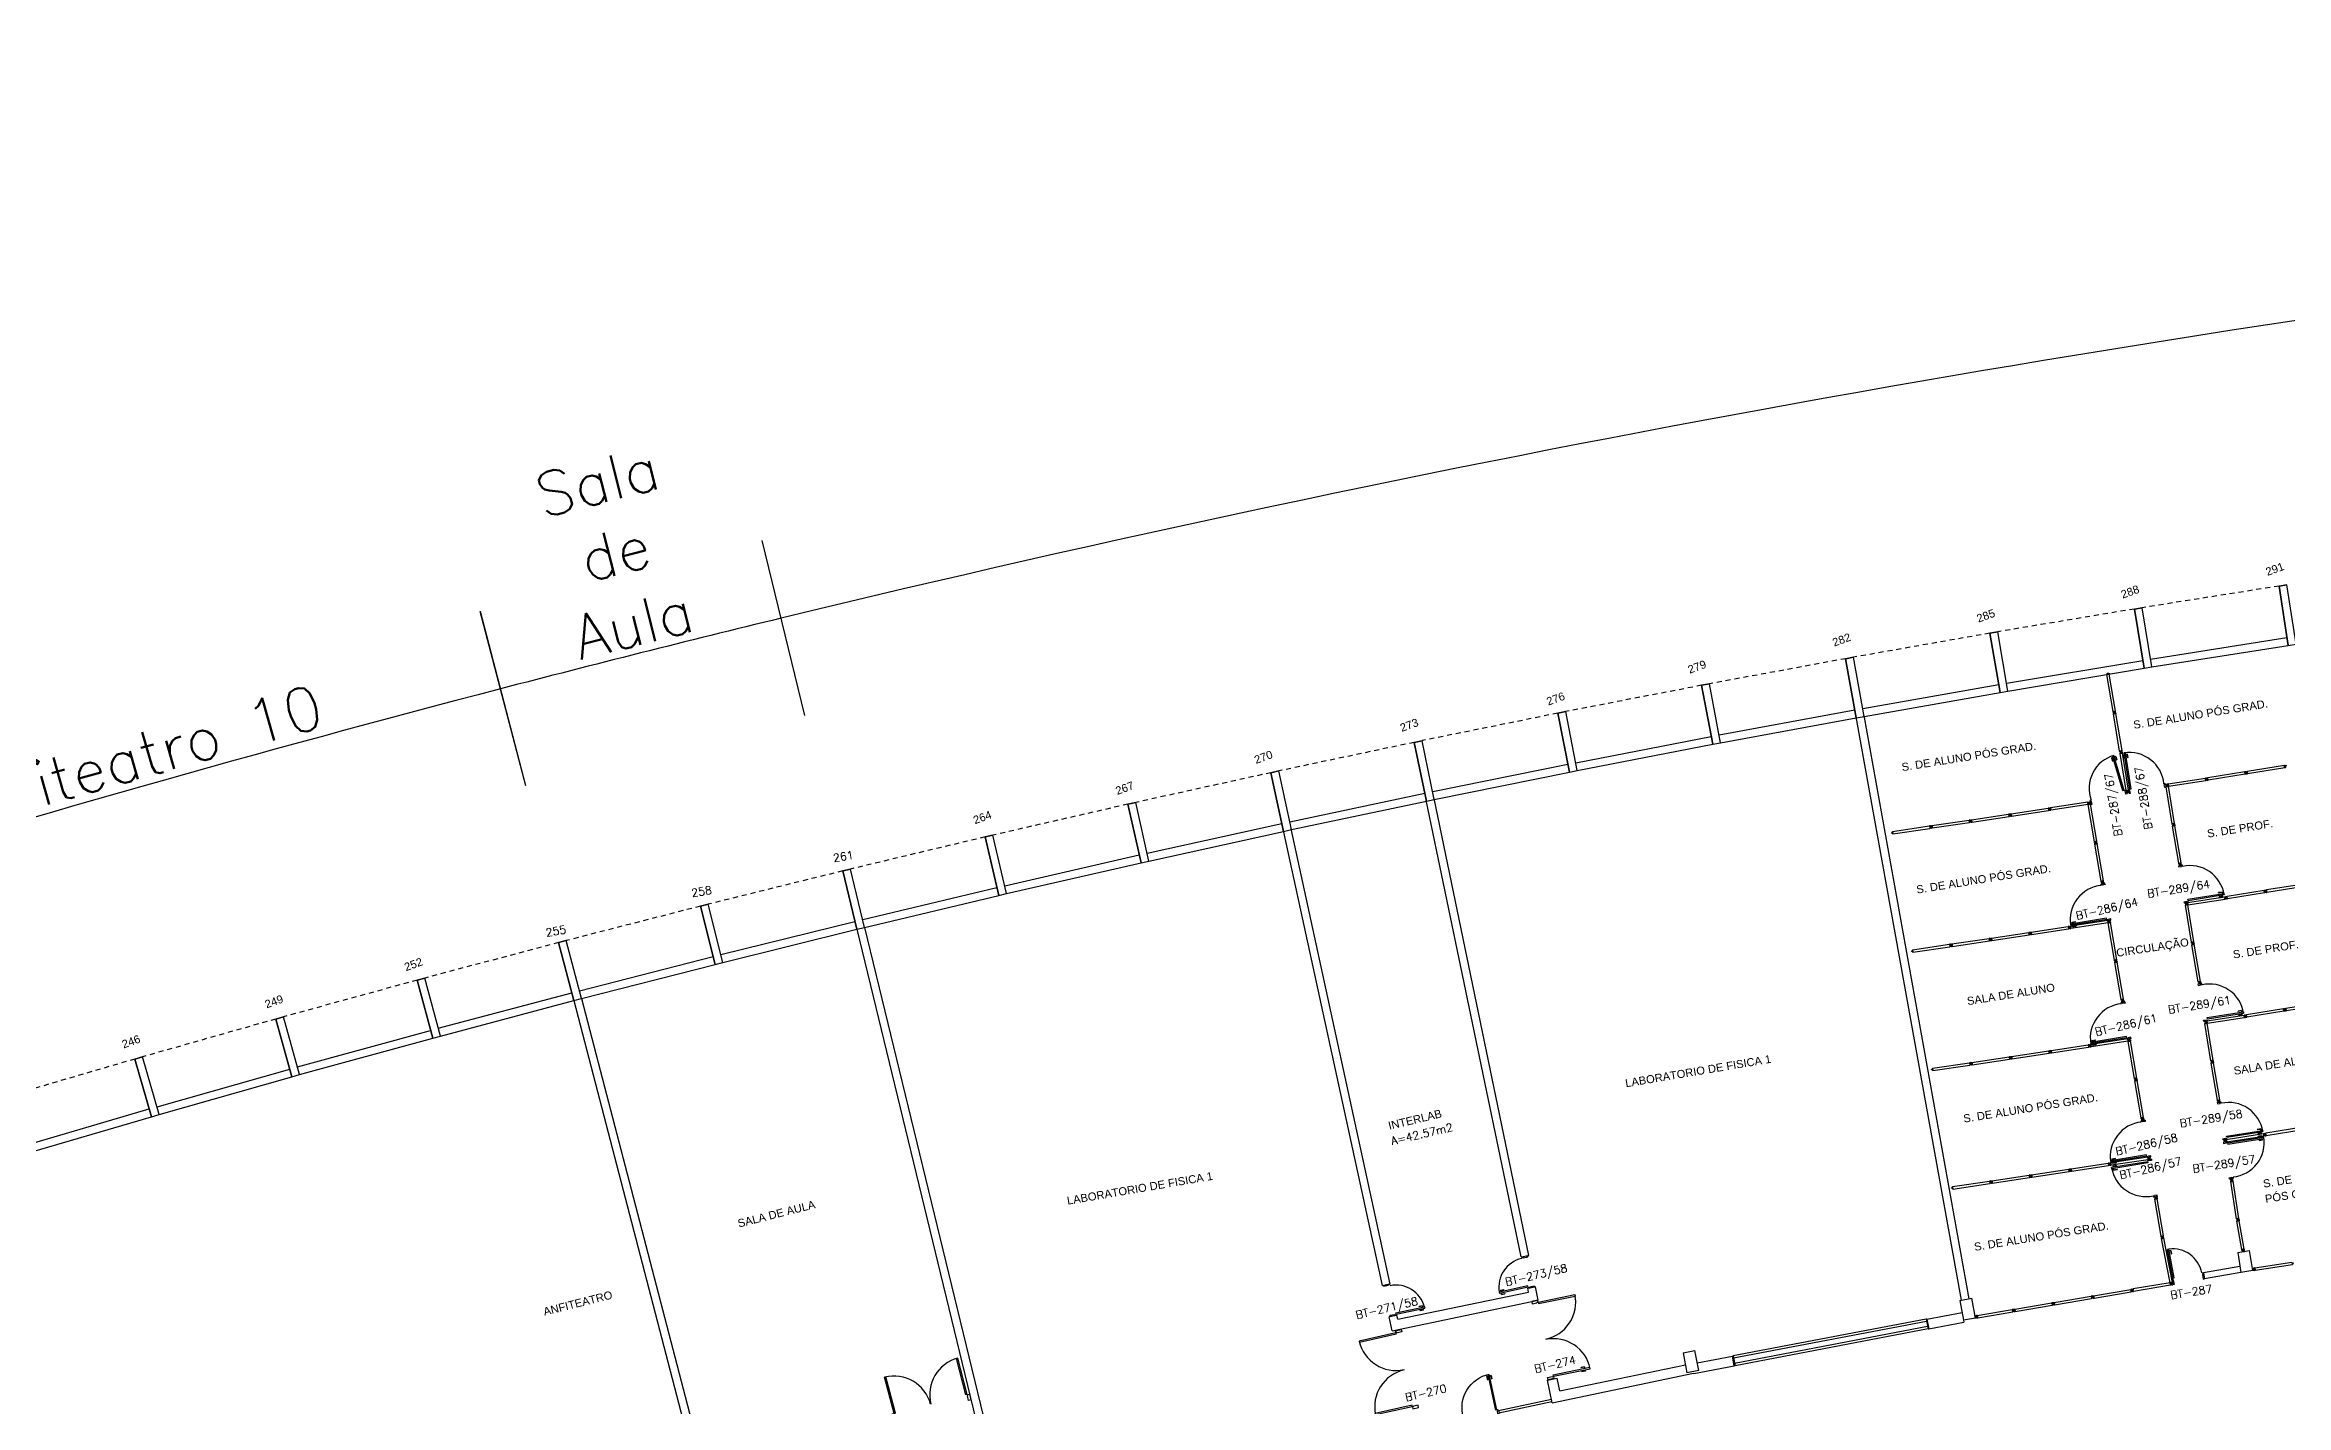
# Model space of a CAD drawing. Header units: millimetres. Extents: x 3089 to 3391, y 1087 to 1201.
# Drawn here: x 3119 to 3175, y 1166.8 to 1200.8 of the extents above; entities that cross this region are included whole.
import ezdxf
from ezdxf.enums import TextEntityAlignment as Align

# ---------------------------------------------------------------- set-up
doc = ezdxf.new("R2010")
doc.units = ezdxf.units.MM
doc.linetypes.add('HIDDEN2', pattern=[0.1875, 0.125, -0.0625])
for name, color, linetype in [('ALV', 2, 'Continuous'), ('DIV', 2, 'Continuous'), ('ESQ', 1, 'Continuous'), ('ESTR', 3, 'Continuous'), ('JANELA', 1, 'Continuous'), ('NOPILAR', 2, 'Continuous'), ('PROJ', 1, 'HIDDEN2'), ('TEXTO', 2, 'Continuous'), ('TEXTO-ENDEREÇO', 2, 'Continuous'), ('USO1', 2, 'Continuous'), ('ÁREA', 2, 'Continuous')]:
    doc.layers.add(name, color=color, linetype=linetype)
doc.styles.add('1', font='romans.shx', dxfattribs={"height": 1.1})
doc.styles.get("Standard").update_dxf_attribs({"font": 'arial.ttf'})
doc.styles.add('UNB-100', font='simplex.shx', dxfattribs={"height": 0.2})
doc.styles.add('UNB-100-1', font='simplex.shx', dxfattribs={"height": 0.2})
doc.dimstyles.new('1-600', dxfattribs={"dimtxt": 1.1, "dimasz": 2.5, "dimexe": 2, "dimexo": 4, "dimgap": 0.2, "dimtad": 1, "dimdec": 0, "dimzin": 4, "dimdsep": 46, "dimlunit": 6, "dimtxsty": '1', "dimblk1": 'NONE', "dimblk2": 'NONE', "dimsah": 1, "dimcen": 0, "dimclrd": 2, "dimclre": 2, "dimclrt": 2, "dimadec": 0, "dimazin": 0, "dimtfac": 1, "dimtdec": 0, "dimtmove": 2, "dimatfit": 3, "dimldrblk": 'NONE', "dimfxl": 1, "dimtolj": 1, "dimtzin": 0, "dimarcsym": 0})

# ---------------------------------------------------------------- blocks, each defined once
blk = doc.blocks.new('DIVMT-TTC')
for p, q in [((-0.03, 0.03), (-0.03, 0.006)), ((-0.008, 0.03), (-0.03, 0.03)), ((-0.0185, 0.006), (-0.03, 0.006)), ((-0.0185, -0.006), (-0.0185, 0.006)), ((-0.008, 0.03), (-0.008, 0.02)), ((-0.008, 0.02), (0.008, 0.02)), ((-0.0051, 0), (0.0051, 0)), ((0.0051, 0), (-0.0051, 0)), ((-0.0051, 0), (0.0051, 0)), ((0, -0.0051), (0, 0.0051)), ((0, 0.0051), (0, -0.0051)), ((0.008, 0.03), (0.008, 0.02)), ((0.008, 0.03), (0.03, 0.03)), ((0.0205, 0.006), (0.03, 0.006)), ((0.0205, -0.006), (0.0205, 0.006)), ((0.0205, 0.006), (0.0205, -0.006)), ((0.0205, 0.006), (0.03, 0.006)), ((0.97, 0.03), (0.03, 0.03)), ((0.03, 0.006), (0.03, 0.03)), ((0.03, -0.03), (0.03, 0.03)), ((0.03, -0.005), (0.03, 0.005)), ((0.97, -0.03), (0.97, 0.03)), ((0.97, 0.03), (0.97, 0.009)), ((0.97, 0.009), (0.97, 0.027)), ((0.9795, 0.006), (0.97, 0.006)), ((0.97, -0.005), (0.97, 0.005)), ((0.9795, 0.006), (0.9795, -0.006)), ((1.0051, 0), (0.9949, 0)), ((1, 0.0051), (1, -0.0051)), ((-0.0185, -0.006), (-0.03, -0.006)), ((-0.03, -0.03), (-0.03, -0.006)), ((-0.008, -0.03), (-0.03, -0.03)), ((-0.008, -0.03), (-0.008, -0.02)), ((-0.008, -0.02), (0.008, -0.02)), ((0.008, -0.03), (0.008, -0.02)), ((0.008, -0.03), (0.03, -0.03)), ((0.0205, -0.006), (0.03, -0.006)), ((0.0205, -0.006), (0.03, -0.006)), ((0.03, -0.006), (0.03, -0.03)), ((0.97, -0.03), (0.03, -0.03)), ((0.9795, -0.006), (0.97, -0.006)), ((0.97, -0.009), (0.97, -0.027))]:
    blk.add_line(p, q)
blk = doc.blocks.new('PD80-TTC')
at = {"color": 1}
for p, q in [((-0.777, 0.01), (-0.777, -0.03)), ((-0.777, 0.01), (-0.687, 0.01)), ((-0.687, 0), (-0.687, 0.01)), ((-0.777, -0.105), (-0.777, -0.065)), ((-0.777, -0.105), (-0.687, -0.105)), ((-0.767, 0), (-0.767, -0.03)), ((-0.767, 0), (-0.687, 0)), ((-0.767, -0.095), (-0.767, -0.065)), ((-0.767, -0.095), (-0.687, -0.095)), ((-0.687, -0.095), (-0.687, -0.105))]:
    blk.add_line(p, q, dxfattribs=at)
at = {"color": 2}
for p, q in [((-0.075, 0), (0.075, 0)), ((-0.075, 0), (-0.075, -0.02)), ((0.075, -0.03), (0.075, 0)), ((-0.817, -0.065), (-0.817, -0.03)), ((-0.085, -0.03), (-0.817, -0.03)), ((-0.085, -0.065), (-0.817, -0.065)), ((-0.085, -0.03), (-0.085, -0.065)), ((-0.075, -0.02), (-0.04, -0.02)), ((-0.04, -0.03), (-0.04, -0.02)), ((-0.04, -0.03), (0.075, -0.03)), ((-0.075, -0.781), (-0.04, -0.781)), ((-0.075, -0.801), (-0.075, -0.781)), ((-0.075, -0.801), (0.075, -0.801)), ((-0.075, -0.802), (0.075, -0.802)), ((-0.04, -0.771), (0.075, -0.771)), ((-0.04, -0.771), (-0.04, -0.781)), ((0.075, -0.771), (0.075, -0.801))]:
    blk.add_line(p, q, dxfattribs=at)
at = {"color": 1}
blk.add_arc((-0.085, -0.03), 0.731, 182.6571, 270, dxfattribs=at)
blk = doc.blocks.new('PTDP-TTC')
at = {"color": 2}
for p, q in [((0.055, 1.015), (0.09, 1.015)), ((0.055, 0.075), (0.055, 1.015)), ((0.09, 0.075), (0.09, 1.015)), ((1.91, 0.075), (1.91, 1.015)), ((1.945, 1.015), (1.91, 1.015)), ((1.945, 0.075), (1.945, 1.015)), ((0.05, 0.075), (0, 0.075)), ((0, 0.075), (0, -0.075)), ((0.05, 0.04), (0.05, 0.075)), ((0.06, 0.04), (0.05, 0.04)), ((0.055, 0.075), (0.09, 0.075)), ((0.06, -0.075), (0.06, 0.04)), ((1.945, 0.075), (1.91, 0.075)), ((1.94, -0.075), (1.94, 0.04)), ((1.94, 0.04), (1.95, 0.04)), ((1.95, 0.04), (1.95, 0.075)), ((1.95, 0.075), (2, 0.075)), ((2, 0.075), (2, -0.075)), ((0, -0.075), (0.06, -0.075)), ((2, -0.075), (1.94, -0.075))]:
    blk.add_line(p, q, dxfattribs=at)
at = {"color": 1}
for centre, start, end in [((0.055, 0.075), 0, 90), ((1.945, 0.075), 90, 180)]:
    blk.add_arc(centre, 0.94, start, end, dxfattribs=at)
blk = doc.blocks.new('MTT-TTC')
for p, q in [((-0.008, 0.03), (-0.03, 0.03)), ((-0.03, 0.03), (-0.03, 0.006)), ((-0.0185, 0.006), (-0.03, 0.006)), ((-0.0185, -0.006), (-0.0185, 0.006)), ((-0.008, 0.03), (-0.008, 0.02)), ((-0.008, 0.02), (0.008, 0.02)), ((-0.0051, 0), (0.0051, 0)), ((0, -0.0051), (0, 0.0051)), ((0.008, 0.03), (0.03, 0.03)), ((0.008, 0.03), (0.008, 0.02)), ((0.0205, -0.006), (0.0205, 0.006)), ((0.0205, 0.006), (0.03, 0.006)), ((0.03, 0.006), (0.03, 0.03)), ((-0.03, -0.03), (-0.03, -0.006)), ((-0.0185, -0.006), (-0.03, -0.006)), ((-0.008, -0.03), (-0.03, -0.03)), ((-0.008, -0.02), (0.008, -0.02)), ((-0.008, -0.03), (-0.008, -0.02)), ((0.008, -0.03), (0.008, -0.02)), ((0.008, -0.03), (0.03, -0.03)), ((0.0205, -0.006), (0.03, -0.006)), ((0.03, -0.006), (0.03, -0.03))]:
    blk.add_line(p, q)
blk = doc.blocks.new('PDV2E-TTC')
at = {"layer": 'DIV', "color": 1}
for p, q in [((0.023, 0.925), (0.063, 0.925)), ((0.023, 0.925), (0.023, 0.835)), ((0.033, 0.835), (0.023, 0.835)), ((0.033, 0.915), (0.063, 0.915)), ((0.033, 0.915), (0.033, 0.835)), ((0.138, 0.925), (0.097, 0.925)), ((0.128, 0.915), (0.097, 0.915)), ((0.128, 0.915), (0.128, 0.835)), ((0.128, 0.835), (0.137, 0.835)), ((0.138, 0.925), (0.138, 0.835))]:
    blk.add_line(p, q, dxfattribs=at)
at = {"layer": 'DIV'}
for p, q in [((0.065, 0.05), (0.065, 0.965)), ((0.095, 0.965), (0.065, 0.965)), ((0.095, 0.05), (0.095, 0.965)), ((0.049, 0.05), (0.029, 0.05)), ((0.029, 0.05), (0.029, 0.035)), ((0.029, 0.035), (0.029, -0.035)), ((0.049, 0.02), (0.049, 0.05)), ((0.049, 0.02), (0.059, 0.02)), ((0.059, -0.05), (0.059, 0.02)), ((0.065, 0.05), (0.095, 0.05)), ((0.928, -0.05), (0.928, 0.02)), ((0.938, 0.02), (0.928, 0.02)), ((0.938, 0.05), (0.958, 0.05)), ((0.938, 0.02), (0.938, 0.05)), ((0.958, 0.05), (0.958, 0.035)), ((0.958, 0.035), (0.958, -0.035)), ((0.029, -0.035), (0.029, -0.05)), ((0.029, -0.05), (0.059, -0.05)), ((0.958, -0.05), (0.928, -0.05)), ((0.958, -0.035), (0.958, -0.05))]:
    blk.add_line(p, q, dxfattribs=at)
at = {"layer": 'DIV', "color": 1}
blk.add_arc((0.062, 0.1), 0.865, 356.6786, 90, dxfattribs=at)
blk = doc.blocks.new('DIV-TTC')
for p, q in [((-0.0051, 0), (0.0051, 0)), ((0, -0.0051), (0, 0.0051)), ((0.0205, 0.006), (0.03, 0.006)), ((0.0205, -0.006), (0.0205, 0.006)), ((0.03, 0.03), (0.97, 0.03)), ((0.03, 0.03), (0.03, -0.03)), ((0.03, 0.009), (0.03, 0.027)), ((0.03, 0.005), (0.03, -0.005)), ((0.97, 0.03), (0.97, -0.03)), ((0.9795, 0.006), (0.97, 0.006)), ((0.97, 0.005), (0.97, -0.005)), ((0.9795, -0.006), (0.9795, 0.006)), ((1.0051, 0), (0.9949, 0)), ((0.9949, 0), (1.0051, 0)), ((1, -0.0051), (1, 0.0051)), ((0.0205, -0.006), (0.03, -0.006)), ((0.03, -0.03), (0.03, -0.009)), ((0.03, -0.009), (0.03, -0.027)), ((0.03, -0.03), (0.97, -0.03)), ((0.9795, -0.006), (0.97, -0.006))]:
    blk.add_line(p, q)
blk = doc.blocks.new('PDV2D-TTC')
at = {"layer": 'DIV'}
for p, q in [((0.03, 0.05), (0.06, 0.05)), ((0.03, 0.035), (0.03, 0.05)), ((0.03, -0.035), (0.03, 0.035)), ((0.06, 0.05), (0.06, -0.02)), ((0.941, 0.05), (0.941, -0.02)), ((0.971, 0.05), (0.941, 0.05)), ((0.971, 0.035), (0.971, 0.05)), ((0.971, -0.035), (0.971, 0.035)), ((0.03, -0.05), (0.03, -0.035)), ((0.05, -0.05), (0.03, -0.05)), ((0.05, -0.02), (0.06, -0.02)), ((0.05, -0.02), (0.05, -0.05)), ((0.079, -0.05), (0.109, -0.05)), ((0.079, -0.05), (0.079, -0.965)), ((0.109, -0.05), (0.109, -0.965)), ((0.951, -0.02), (0.941, -0.02)), ((0.951, -0.02), (0.951, -0.05)), ((0.951, -0.05), (0.971, -0.05)), ((0.971, -0.05), (0.971, -0.035)), ((0.109, -0.965), (0.079, -0.965))]:
    blk.add_line(p, q, dxfattribs=at)
at = {"layer": 'DIV', "color": 1}
for p, q in [((0.036, -0.925), (0.036, -0.835)), ((0.046, -0.835), (0.036, -0.835)), ((0.036, -0.925), (0.076, -0.925)), ((0.046, -0.915), (0.046, -0.835)), ((0.046, -0.915), (0.076, -0.915)), ((0.141, -0.915), (0.111, -0.915)), ((0.151, -0.925), (0.111, -0.925)), ((0.141, -0.915), (0.141, -0.835)), ((0.141, -0.835), (0.151, -0.835)), ((0.151, -0.925), (0.151, -0.835))]:
    blk.add_line(p, q, dxfattribs=at)
blk.add_arc((0.076, -0.1), 0.865, 270, 3.3214, dxfattribs=at)
blk = doc.blocks.new('PE80-TTC')
at = {"color": 2}
for p, q in [((0.075, 0), (-0.075, 0)), ((-0.075, -0.03), (-0.075, 0)), ((0.075, 0), (0.075, -0.02)), ((0.04, -0.03), (-0.075, -0.03)), ((0.075, -0.02), (0.04, -0.02)), ((0.04, -0.03), (0.04, -0.02)), ((0.085, -0.03), (0.817, -0.03)), ((0.085, -0.03), (0.085, -0.065)), ((0.085, -0.065), (0.817, -0.065)), ((0.817, -0.065), (0.817, -0.03)), ((0.04, -0.771), (-0.075, -0.771)), ((-0.075, -0.771), (-0.075, -0.801)), ((0.075, -0.801), (-0.075, -0.801)), ((0.075, -0.802), (-0.075, -0.802)), ((0.04, -0.771), (0.04, -0.781)), ((0.075, -0.781), (0.04, -0.781)), ((0.075, -0.801), (0.075, -0.781))]:
    blk.add_line(p, q, dxfattribs=at)
at = {"color": 1}
for p, q in [((0.777, 0.01), (0.687, 0.01)), ((0.687, 0), (0.687, 0.01)), ((0.777, 0.01), (0.777, -0.03)), ((0.767, 0), (0.687, 0)), ((0.767, -0.095), (0.687, -0.095)), ((0.687, -0.095), (0.687, -0.105)), ((0.777, -0.105), (0.687, -0.105)), ((0.767, 0), (0.767, -0.03)), ((0.767, -0.095), (0.767, -0.065)), ((0.777, -0.105), (0.777, -0.065))]:
    blk.add_line(p, q, dxfattribs=at)
blk.add_arc((0.085, -0.03), 0.731, 270, 357.3429, dxfattribs=at)
blk = doc.blocks.new('DIVINI-TTC')
for p, q in [((-0.005, 0), (0.005, 0)), ((0.008, 0.02), (0, 0.02)), ((0, 0.001), (0, 0.02)), ((0, -0.005), (0, 0.005)), ((0, -0.02), (0, 0.001)), ((0.008, 0.03), (0.03, 0.03)), ((0.008, 0.03), (0.008, 0.02)), ((0.02, 0.006), (0.03, 0.006)), ((0.02, 0.006), (0.02, -0.006)), ((0.02, -0.004), (0.02, 0.004)), ((0.023, 0.006), (0.027, 0.006)), ((0.97, 0.03), (0.03, 0.03)), ((0.03, -0.03), (0.03, 0.03)), ((0.03, 0.009), (0.03, 0.027)), ((0.03, -0.005), (0.03, 0.005)), ((0.97, 0.03), (0.97, 0.009)), ((0.97, -0.03), (0.97, 0.03)), ((0.97, 0.009), (0.97, 0.027)), ((0.98, 0.006), (0.97, 0.006)), ((0.97, -0.005), (0.97, 0.005)), ((0.98, 0.006), (0.98, -0.006)), ((0.99, 0), (1.008, 0)), ((0.999, 0.006), (0.999, -0.006)), ((0, -0.02), (0.008, -0.02)), ((0.008, -0.03), (0.008, -0.02)), ((0.008, -0.03), (0.03, -0.03)), ((0.02, -0.006), (0.03, -0.006)), ((0.023, -0.006), (0.027, -0.006)), ((0.03, -0.009), (0.03, -0.027)), ((0.97, -0.03), (0.03, -0.03)), ((0.98, -0.006), (0.97, -0.006)), ((0.97, -0.009), (0.97, -0.027))]:
    blk.add_line(p, q)
blk = doc.blocks.new('*D155')
at = {"layer": 'DEFPOINTS', "color": 0, "transparency": 16777216}
for p in [(3203.502, 1197.258), (3237.025, 1192.318), (3237.037, 1190.818), (3138.947, 1180.172), (3139.301, 1178.715)]:
    blk.add_point(p, dxfattribs=at)
at = {"layer": 'USO1', "color": 2, "lineweight": -2, "transparency": 16777216}
for p, q in [((3236.991, 1196.318), (3236.954, 1200.819)), ((3138.004, 1184.059), (3136.942, 1188.434))]:
    blk.add_line(p, q, dxfattribs=at)
blk.add_arc((3240.589, 761.466), 437.367, 90.47397, 103.6447, dxfattribs=at)
at = {"layer": 'USO1', "color": 2, "transparency": 16777216, "insert": (3186.745, 1196.262), "char_height": 1.1, "attachment_point": 5, "rotation": 7.0593, "style": '1'}
blk.add_mtext('\\A1;Física', dxfattribs=at)
blk = doc.blocks.new('_NONE')
at = {"color": 0, "linetype": 'ByBlock'}
blk.add_circle((0, 0), 0.25, dxfattribs=at)
blk = doc.blocks.new('*D156')
at = {"layer": 'DEFPOINTS', "color": 0, "transparency": 16777216}
for p in [(3135.073, 1185.914), (3138.947, 1180.172), (3139.301, 1178.715), (3132.041, 1178.433), (3132.42, 1176.982)]:
    blk.add_point(p, dxfattribs=at)
at = {"layer": 'USO1', "color": 2, "lineweight": -2, "transparency": 16777216}
for p, q in [((3138.004, 1184.059), (3136.942, 1188.433)), ((3131.031, 1182.304), (3129.896, 1186.658))]:
    blk.add_line(p, q, dxfattribs=at)
blk.add_arc((3237.614, 773.722), 424.755, 103.6447, 104.62031, dxfattribs=at)
at = {"layer": 'USO1', "color": 2, "transparency": 16777216, "insert": (3133.273, 1188.126), "char_height": 1.1, "attachment_point": 5, "rotation": 14.1325, "style": '1'}
blk.add_mtext('\\A1;Sala \\Pde \\PAula', dxfattribs=at)
blk = doc.blocks.new('*D160')
at = {"layer": 'DEFPOINTS', "color": 0, "transparency": 16777216}
for p in [(3124.424, 1183.119), (3132.047, 1178.433), (3132.426, 1176.982), (3114.438, 1173.442), (3114.878, 1172.008)]:
    blk.add_point(p, dxfattribs=at)
at = {"layer": 'USO1', "color": 2, "lineweight": -2, "transparency": 16777216}
for p, q in [((3131.038, 1182.304), (3129.902, 1186.66)), ((3113.265, 1177.266), (3111.945, 1181.565))]:
    blk.add_line(p, q, dxfattribs=at)
blk.add_arc((3240.584, 762.359), 436.5, 104.62031, 107.05934, dxfattribs=at)
at = {"layer": 'USO1', "color": 2, "transparency": 16777216, "insert": (3121.237, 1183.006), "char_height": 1.1, "attachment_point": 5, "rotation": 15.8398, "style": '1'}
blk.add_mtext('\\A1;Anfiteatro 10', dxfattribs=at)

msp = doc.modelspace()

# ---------------------------------------------------------------- linework, layer by layer
at = {"layer": 'ALV'}
for p, q in [((3171.644, 1185.468), (3175.05, 1186.008)), ((3168.044, 1184.866), (3171.445, 1185.435)), ((3171.676, 1185.27), (3175.081, 1185.81)), ((3164.45, 1184.234), (3167.846, 1184.832)), ((3168.077, 1184.669), (3171.478, 1185.238)), ((3164.484, 1184.037), (3167.88, 1184.635)), ((3160.86, 1183.572), (3164.251, 1184.199)), ((3160.897, 1183.375), (3164.287, 1184.002)), ((3166.918, 1169.448), (3164.284, 1184.022)), ((3167.108, 1169.483), (3164.481, 1184.058)), ((3157.277, 1182.879), (3160.662, 1183.534)), ((3157.315, 1182.682), (3160.7, 1183.338)), ((3153.7, 1182.155), (3157.079, 1182.839)), ((3153.739, 1181.959), (3157.119, 1182.643)), ((3150.129, 1181.401), (3153.502, 1182.114)), ((3156.107, 1170.561), (3153.735, 1181.982)), ((3150.17, 1181.205), (3153.543, 1181.918)), ((3155.915, 1170.531), (3153.54, 1181.941)), ((3146.564, 1180.616), (3149.931, 1181.358)), ((3146.607, 1180.421), (3149.974, 1181.163)), ((3152.445, 1169.809), (3149.97, 1181.187)), ((3152.636, 1169.847), (3150.166, 1181.229)), ((3143.006, 1179.801), (3146.367, 1180.572)), ((3143.051, 1179.607), (3146.412, 1180.377)), ((3139.456, 1178.956), (3142.81, 1179.756)), ((3139.502, 1178.762), (3142.856, 1179.561)), ((3135.912, 1178.081), (3139.26, 1178.909)), ((3135.96, 1177.887), (3139.308, 1178.715)), ((3139.309, 1178.715), (3142.93, 1163.787)), ((3139.502, 1178.762), (3143.065, 1164.077)), ((3139.502, 1178.762), (3143.065, 1164.077)), ((3132.376, 1177.176), (3135.717, 1178.032)), ((3132.426, 1176.982), (3135.766, 1177.838)), ((3128.848, 1176.24), (3132.181, 1177.125)), ((3132.428, 1176.982), (3135.456, 1165.364)), ((3132.428, 1176.982), (3135.456, 1165.364)), ((3132.428, 1176.982), (3135.456, 1165.364)), ((3128.9, 1176.047), (3132.233, 1176.932)), ((3132.233, 1176.932), (3136.046, 1162.31)), ((3132.233, 1176.932), (3136.046, 1162.31)), ((3125.329, 1175.275), (3128.654, 1176.188)), ((3125.382, 1175.082), (3128.707, 1175.995)), ((3121.817, 1174.279), (3125.134, 1175.221)), ((3121.872, 1174.087), (3125.189, 1175.028)), ((3118.314, 1173.254), (3121.623, 1174.224)), ((3118.37, 1173.062), (3121.68, 1174.032)), ((3155.915, 1170.531), (3156.107, 1170.561)), ((3173.876, 1170.284), (3172.963, 1170.128)), ((3152.445, 1169.809), (3152.636, 1169.847)), ((3156.269, 1169.778), (3156.077, 1169.747)), ((3156.097, 1169.65), (3156.077, 1169.747)), ((3172.963, 1170.128), (3172.988, 1169.98)), ((3173.901, 1170.137), (3172.988, 1169.98)), ((3152.688, 1168.684), (3156.338, 1169.445)), ((3152.825, 1168.968), (3156.097, 1169.65)), ((3166.053, 1168.975), (3166.932, 1169.142)), ((3152.688, 1168.684), (3152.614, 1169.027)), ((3166.053, 1168.975), (3166.1, 1168.729)), ((3166.1, 1168.729), (3166.976, 1168.896)), ((3166.968, 1168.944), (3166.976, 1168.896)), ((3160.312, 1167.881), (3161.19, 1168.048)), ((3161.237, 1167.803), (3161.19, 1168.048)), ((3156.569, 1167.448), (3156.813, 1167.5)), ((3156.687, 1166.882), (3156.569, 1167.448)), ((3156.687, 1166.882), (3160.218, 1167.618)), ((3156.88, 1167.178), (3156.813, 1167.5)), ((3156.88, 1167.178), (3160.016, 1167.831)), ((3160.229, 1167.611), (3161.237, 1167.803))]:
    msp.add_line(p, q, dxfattribs=at)
at = {"layer": 'DIV'}
for p, q in [((3175.008, 1182.81), (3174.986, 1182.806)), ((3174.986, 1182.806), (3174.99, 1182.783)), ((3175.001, 1182.784), (3174.99, 1182.783)), ((3175.003, 1182.773), (3174.992, 1182.771)), ((3174.996, 1182.747), (3174.992, 1182.771)), ((3175.018, 1182.75), (3174.996, 1182.747)), ((3175.003, 1182.773), (3175.001, 1182.784)), ((3175.008, 1182.81), (3175.01, 1182.8)), ((3175.01, 1182.8), (3175.025, 1182.802)), ((3175.016, 1182.781), (3175.026, 1182.782)), ((3175.016, 1182.781), (3175.026, 1182.782)), ((3175.016, 1182.76), (3175.032, 1182.763)), ((3175.018, 1182.75), (3175.016, 1182.76)), ((3175.022, 1182.776), (3175.02, 1182.786)), ((3175.022, 1182.776), (3175.02, 1182.786)), ((3175.024, 1182.812), (3175.046, 1182.816)), ((3175.024, 1182.812), (3175.025, 1182.802)), ((3172.345, 1180.364), (3172.368, 1180.368)), ((3172.348, 1180.342), (3172.345, 1180.364)), ((3172.348, 1180.342), (3172.358, 1180.344)), ((3172.351, 1180.326), (3172.361, 1180.328)), ((3172.351, 1180.326), (3172.354, 1180.305)), ((3172.354, 1180.305), (3172.414, 1180.314)), ((3172.378, 1180.309), (3172.354, 1180.305)), ((3172.358, 1180.344), (3172.361, 1180.328)), ((3172.37, 1180.356), (3172.368, 1180.368)), ((3172.37, 1180.356), (3172.382, 1180.358)), ((3172.384, 1180.34), (3172.374, 1180.338)), ((3172.374, 1180.338), (3172.384, 1180.34)), ((3172.388, 1180.32), (3172.376, 1180.318)), ((3172.376, 1180.318), (3172.388, 1180.32)), ((3172.376, 1180.318), (3172.378, 1180.309)), ((3172.376, 1180.318), (3172.378, 1180.309)), ((3172.378, 1180.344), (3172.38, 1180.334)), ((3172.38, 1180.334), (3172.378, 1180.344)), ((3172.378, 1180.344), (3172.38, 1180.334)), ((3172.379, 1180.309), (3172.389, 1180.31)), ((3172.404, 1180.374), (3172.38, 1180.37)), ((3172.382, 1180.358), (3172.38, 1180.37)), ((3172.388, 1180.32), (3172.39, 1180.31)), ((3172.388, 1180.32), (3172.39, 1180.31)), ((3172.39, 1180.31), (3172.414, 1180.314)), ((3172.407, 1180.352), (3172.398, 1180.35)), ((3172.398, 1180.35), (3172.4, 1180.334)), ((3172.41, 1180.336), (3172.4, 1180.334)), ((3172.407, 1180.352), (3172.404, 1180.374)), ((3172.41, 1180.336), (3172.414, 1180.314)), ((3173.791, 1171.481), (3173.815, 1171.485)), ((3173.795, 1171.459), (3173.791, 1171.481)), ((3173.795, 1171.459), (3173.805, 1171.461)), ((3173.798, 1171.443), (3173.808, 1171.445)), ((3173.798, 1171.443), (3173.801, 1171.422)), ((3173.801, 1171.422), (3173.86, 1171.432)), ((3173.825, 1171.426), (3173.801, 1171.422)), ((3173.921, 1170.714), (3173.801, 1171.422)), ((3173.805, 1171.461), (3173.808, 1171.445)), ((3173.817, 1171.473), (3173.815, 1171.485)), ((3173.817, 1171.473), (3173.829, 1171.475)), ((3173.831, 1171.457), (3173.821, 1171.455)), ((3173.821, 1171.455), (3173.831, 1171.457)), ((3173.835, 1171.437), (3173.823, 1171.435)), ((3173.823, 1171.435), (3173.835, 1171.437)), ((3173.823, 1171.435), (3173.825, 1171.426)), ((3173.823, 1171.435), (3173.825, 1171.426)), ((3173.825, 1171.461), (3173.827, 1171.451)), ((3173.827, 1171.451), (3173.825, 1171.461)), ((3173.825, 1171.461), (3173.827, 1171.451)), ((3173.826, 1171.426), (3173.836, 1171.427)), ((3173.851, 1171.491), (3173.827, 1171.487)), ((3173.829, 1171.475), (3173.827, 1171.487)), ((3173.835, 1171.437), (3173.837, 1171.428)), ((3173.835, 1171.437), (3173.837, 1171.428)), ((3173.837, 1171.428), (3173.86, 1171.432)), ((3173.854, 1171.469), (3173.844, 1171.467)), ((3173.844, 1171.467), (3173.847, 1171.452)), ((3173.857, 1171.453), (3173.847, 1171.452)), ((3173.854, 1171.469), (3173.851, 1171.491)), ((3173.857, 1171.453), (3173.86, 1171.432)), ((3173.98, 1170.723), (3173.86, 1171.432)), ((3171.903, 1171.043), (3171.926, 1171.047)), ((3171.906, 1171.021), (3171.903, 1171.043)), ((3171.906, 1171.021), (3171.916, 1171.023)), ((3171.909, 1171.005), (3171.919, 1171.007)), ((3171.909, 1171.005), (3171.913, 1170.984)), ((3171.913, 1170.984), (3171.972, 1170.994)), ((3171.936, 1170.988), (3171.913, 1170.984)), ((3172.131, 1169.881), (3171.913, 1170.984)), ((3171.916, 1171.023), (3171.919, 1171.007)), ((3171.928, 1171.036), (3171.926, 1171.047)), ((3171.928, 1171.036), (3171.94, 1171.038)), ((3171.932, 1171.017), (3171.942, 1171.019)), ((3171.942, 1171.019), (3171.932, 1171.017)), ((3171.935, 1170.997), (3171.947, 1170.999)), ((3171.947, 1170.999), (3171.935, 1170.997)), ((3171.935, 1170.997), (3171.936, 1170.988)), ((3171.935, 1170.997), (3171.936, 1170.988)), ((3171.936, 1171.023), (3171.938, 1171.013)), ((3171.938, 1171.013), (3171.936, 1171.023)), ((3171.936, 1171.023), (3171.938, 1171.013)), ((3171.937, 1170.988), (3171.947, 1170.99)), ((3171.937, 1170.988), (3171.947, 1170.99)), ((3171.962, 1171.053), (3171.938, 1171.049)), ((3171.94, 1171.038), (3171.938, 1171.049)), ((3171.947, 1170.999), (3171.948, 1170.99)), ((3171.947, 1170.999), (3171.948, 1170.99)), ((3171.948, 1170.99), (3171.972, 1170.994)), ((3171.966, 1171.031), (3171.956, 1171.03)), ((3171.956, 1171.03), (3171.958, 1171.014)), ((3171.968, 1171.016), (3171.958, 1171.014)), ((3171.966, 1171.031), (3171.962, 1171.053)), ((3171.968, 1171.016), (3171.972, 1170.994)), ((3172.19, 1169.892), (3171.972, 1170.994)), ((3173.921, 1170.714), (3173.98, 1170.723)), ((3173.942, 1170.717), (3173.924, 1170.714)), ((3173.946, 1170.708), (3173.945, 1170.717)), ((3173.946, 1170.718), (3173.956, 1170.719)), ((3173.958, 1170.71), (3173.946, 1170.708)), ((3173.961, 1170.69), (3173.951, 1170.688)), ((3173.956, 1170.684), (3173.955, 1170.694)), ((3173.958, 1170.71), (3173.957, 1170.719)), ((3173.98, 1170.723), (3173.96, 1170.72)), ((3173.96, 1170.72), (3173.977, 1170.723)), ((3172.131, 1169.881), (3172.19, 1169.891)), ((3172.152, 1169.885), (3172.134, 1169.882)), ((3172.156, 1169.876), (3172.155, 1169.885)), ((3172.156, 1169.885), (3172.166, 1169.887)), ((3172.168, 1169.878), (3172.156, 1169.876)), ((3172.168, 1169.878), (3172.167, 1169.887)), ((3172.19, 1169.891), (3172.17, 1169.888)), ((3172.17, 1169.888), (3172.187, 1169.89)), ((3167.312, 1169.065), (3168.187, 1169.214)), ((3167.322, 1169.006), (3168.197, 1169.155)), ((3168.209, 1169.218), (3168.187, 1169.214)), ((3168.187, 1169.214), (3168.197, 1169.155)), ((3168.191, 1169.191), (3168.187, 1169.214)), ((3168.201, 1169.192), (3168.191, 1169.191)), ((3168.201, 1169.192), (3168.191, 1169.191)), ((3168.192, 1169.19), (3168.193, 1169.18)), ((3168.203, 1169.18), (3168.193, 1169.179)), ((3168.203, 1169.18), (3168.193, 1169.179)), ((3168.193, 1169.179), (3168.197, 1169.155)), ((3168.219, 1169.159), (3168.197, 1169.155)), ((3168.203, 1169.18), (3168.201, 1169.192)), ((3168.201, 1169.192), (3168.203, 1169.18)), ((3168.209, 1169.218), (3168.211, 1169.208)), ((3168.227, 1169.211), (3168.211, 1169.208)), ((3168.227, 1169.191), (3168.217, 1169.189)), ((3168.217, 1169.189), (3168.227, 1169.191)), ((3168.227, 1169.191), (3168.217, 1169.189)), ((3168.233, 1169.171), (3168.217, 1169.169)), ((3168.219, 1169.159), (3168.217, 1169.169)), ((3168.223, 1169.185), (3168.221, 1169.195)), ((3168.221, 1169.195), (3168.223, 1169.185)), ((3168.225, 1169.221), (3168.247, 1169.224)), ((3168.225, 1169.221), (3168.227, 1169.211)), ((3168.235, 1169.161), (3168.233, 1169.171)), ((3168.235, 1169.161), (3168.257, 1169.165)), ((3168.239, 1169.199), (3168.251, 1169.201)), ((3168.239, 1169.199), (3168.241, 1169.187)), ((3168.241, 1169.187), (3168.253, 1169.189)), ((3168.247, 1169.224), (3168.251, 1169.201)), ((3168.257, 1169.165), (3168.253, 1169.189)), ((3167.307, 1169.04), (3167.316, 1169.042)), ((3167.309, 1169.028), (3167.307, 1169.04)), ((3167.309, 1169.028), (3167.318, 1169.03)), ((3167.312, 1169.065), (3167.322, 1169.006)), ((3167.316, 1169.044), (3167.313, 1169.062)), ((3167.316, 1169.041), (3167.318, 1169.031)), ((3167.322, 1169.006), (3167.319, 1169.027)), ((3167.319, 1169.027), (3167.322, 1169.009)), ((3155.344, 1166.69), (3156.667, 1166.976)), ((3155.357, 1166.632), (3156.679, 1166.917))]:
    msp.add_line(p, q, dxfattribs=at)
at = {"layer": 'ESQ'}
for p, q in [((3156.338, 1169.445), (3156.269, 1169.778)), ((3152.804, 1169.065), (3152.614, 1169.027)), ((3152.825, 1168.968), (3152.804, 1169.065)), ((3157.497, 1167.782), (3157.409, 1167.765)), ((3157.411, 1167.755), (3157.409, 1167.765)), ((3157.49, 1167.77), (3157.411, 1167.755)), ((3157.508, 1167.677), (3157.429, 1167.662)), ((3157.429, 1167.662), (3157.431, 1167.652)), ((3157.519, 1167.669), (3157.431, 1167.652)), ((3157.49, 1167.77), (3157.495, 1167.741)), ((3157.497, 1167.782), (3157.505, 1167.743)), ((3157.508, 1167.677), (3157.502, 1167.706)), ((3157.519, 1167.669), (3157.512, 1167.708))]:
    msp.add_line(p, q, dxfattribs=at)
at = {"layer": 'ESTR'}
for p, q in [((3173.82, 1170.635), (3174.116, 1170.684)), ((3173.82, 1170.635), (3173.901, 1170.137)), ((3174.198, 1170.185), (3174.116, 1170.684)), ((3174.198, 1170.185), (3173.901, 1170.137)), ((3166.878, 1169.441), (3167.173, 1169.494)), ((3166.878, 1169.441), (3166.968, 1168.944)), ((3167.263, 1168.997), (3167.173, 1169.494)), ((3167.263, 1168.997), (3166.968, 1168.944)), ((3159.957, 1168.129), (3160.251, 1168.187)), ((3159.957, 1168.129), (3160.055, 1167.633)), ((3160.349, 1167.691), (3160.251, 1168.187)), ((3160.349, 1167.691), (3160.055, 1167.633))]:
    msp.add_line(p, q, dxfattribs=at)
for points in [[(3175.081, 1185.81), (3175.279, 1185.841), (3175.05, 1187.323), (3174.853, 1187.293), (3175.081, 1185.81), (3174.853, 1187.293), (3175.05, 1187.323)], [(3171.478, 1185.238), (3171.676, 1185.27), (3171.434, 1186.751), (3171.237, 1186.719), (3171.478, 1185.238), (3171.237, 1186.719), (3171.434, 1186.751)], [(3167.88, 1184.635), (3168.077, 1184.669), (3167.824, 1186.148), (3167.626, 1186.114), (3167.88, 1184.635), (3167.626, 1186.114), (3167.824, 1186.148)], [(3164.287, 1184.002), (3164.484, 1184.037), (3164.218, 1185.514), (3164.021, 1185.478), (3164.287, 1184.002), (3164.021, 1185.478), (3164.218, 1185.514)], [(3160.7, 1183.338), (3160.897, 1183.375), (3160.618, 1184.849), (3160.421, 1184.812), (3160.7, 1183.338), (3160.421, 1184.812), (3160.618, 1184.849)], [(3157.119, 1182.643), (3157.315, 1182.682), (3157.024, 1184.154), (3156.827, 1184.115), (3157.119, 1182.643), (3156.827, 1184.115), (3157.024, 1184.154)], [(3153.543, 1181.918), (3153.739, 1181.959), (3153.435, 1183.428), (3153.239, 1183.387), (3153.543, 1181.918), (3153.239, 1183.387), (3153.435, 1183.428)], [(3149.974, 1181.163), (3150.17, 1181.205), (3149.853, 1182.671), (3149.658, 1182.629), (3149.974, 1181.163), (3149.658, 1182.629), (3149.853, 1182.671)], [(3146.412, 1180.377), (3146.607, 1180.421), (3146.278, 1181.884), (3146.083, 1181.841), (3146.412, 1180.377), (3146.083, 1181.841), (3146.278, 1181.884)], [(3142.856, 1179.561), (3143.051, 1179.607), (3142.709, 1181.067), (3142.515, 1181.022), (3142.856, 1179.561), (3142.515, 1181.022), (3142.709, 1181.067)], [(3139.308, 1178.715), (3139.502, 1178.762), (3139.148, 1180.22), (3138.954, 1180.172), (3139.308, 1178.715), (3138.954, 1180.172), (3139.148, 1180.22)], [(3135.766, 1177.838), (3135.96, 1177.887), (3135.594, 1179.342), (3135.4, 1179.293), (3135.766, 1177.838), (3135.4, 1179.293), (3135.594, 1179.342)], [(3132.233, 1176.932), (3132.426, 1176.982), (3132.047, 1178.433), (3131.854, 1178.383), (3132.233, 1176.932), (3131.854, 1178.383), (3132.047, 1178.433)], [(3128.707, 1175.995), (3128.9, 1176.047), (3128.509, 1177.495), (3128.316, 1177.443), (3128.707, 1175.995), (3128.316, 1177.443), (3128.509, 1177.495)], [(3125.189, 1175.028), (3125.382, 1175.082), (3124.978, 1176.527), (3124.786, 1176.473), (3125.189, 1175.028), (3124.786, 1176.473), (3124.978, 1176.527)], [(3121.68, 1174.032), (3121.872, 1174.087), (3121.456, 1175.528), (3121.264, 1175.473), (3121.68, 1174.032), (3121.264, 1175.473), (3121.456, 1175.528)]]:
    msp.add_lwpolyline(points, dxfattribs=at)
at = {"layer": 'JANELA'}
for p, q in [((3166.033, 1168.971), (3161.21, 1168.052)), ((3166.08, 1168.726), (3161.257, 1167.807))]:
    msp.add_line(p, q, dxfattribs=at)
at = {"layer": 'JANELA', "color": 3}
for p, q in [((3166.044, 1168.912), (3161.221, 1167.993)), ((3166.069, 1168.785), (3161.246, 1167.865)), ((3166.053, 1168.975), (3166.033, 1168.971)), ((3166.033, 1168.971), (3166.08, 1168.726)), ((3166.08, 1168.726), (3166.1, 1168.729)), ((3161.19, 1168.048), (3161.21, 1168.052)), ((3161.21, 1168.052), (3161.257, 1167.807)), ((3161.257, 1167.807), (3161.237, 1167.803))]:
    msp.add_line(p, q, dxfattribs=at)
at = {"layer": 'PROJ', "color": 1}
for p, q in [((3174.853, 1187.293), (3171.434, 1186.752)), ((3171.237, 1186.719), (3167.823, 1186.149)), ((3167.626, 1186.114), (3164.218, 1185.515)), ((3164.021, 1185.478), (3160.618, 1184.85)), ((3160.421, 1184.812), (3157.023, 1184.155)), ((3156.827, 1184.115), (3153.435, 1183.429)), ((3153.239, 1183.387), (3149.853, 1182.672)), ((3149.658, 1182.629), (3146.278, 1181.885)), ((3146.083, 1181.841), (3142.709, 1181.068)), ((3142.515, 1181.022), (3139.148, 1180.22)), ((3138.954, 1180.172), (3135.594, 1179.343)), ((3135.4, 1179.293), (3132.047, 1178.434)), ((3131.854, 1178.383), (3128.509, 1177.496)), ((3128.316, 1177.443), (3124.978, 1176.528)), ((3124.786, 1176.473), (3121.456, 1175.529)), ((3121.264, 1175.473), (3117.942, 1174.501))]:
    msp.add_line(p, q, dxfattribs=at)

# ---------------------------------------------------------------- block references
for name, rotation in [('PDV2E-TTC', 9.110577145967879), ('PDV2D-TTC', 196.4320147710829)]:
    msp.add_blockref(name, (3171.071, 1182.158), dxfattribs=dict(rotation=rotation))
at = {"layer": 'DIV'}
for name, p, rotation in [('DIVINI-TTC', (3170.574, 1185.116), 279.6156904108758), ('DIVMT-TTC', (3170.739, 1184.131), 279.501044305161), ('DIVMT-TTC', (3170.904, 1183.144), 279.4793397441438), ('DIVMT-TTC', (3173.046, 1182.465), 9.153732339080443), ('DIVMT-TTC', (3174.033, 1182.624), 9.06862899739207), ('MTT-TTC', (3171.071, 1182.158), 14.09711732730295), ('DIVMT-TTC', (3172.057, 1182.313), 279.160536616817), ('DIV-TTC', (3172.057, 1182.313), 8.718692030635683), ('DIVMT-TTC', (3167.141, 1181.419), 188.4580720067835), ('DIVMT-TTC', (3168.129, 1181.569), 188.6268550799202), ('DIVMT-TTC', (3169.118, 1181.717), 188.5470613360234), ('DIV-TTC', (3170.107, 1181.865), 188.4889045740199), ('DIVMT-TTC', (3170.107, 1181.865), 279.485736616816), ('DIVMT-TTC', (3166.152, 1181.272), 188.5308187814489), ('DIVMT-TTC', (3170.272, 1180.879), 279.6715676114284), ('DIVMT-TTC', (3172.217, 1181.326), 279.3463676114284), ('PDV2D-TTC', (3172.541, 1179.352), 98.9684829194619), ('PDV2E-TTC', (3170.608, 1178.907), 99.37380726776009), ('MTT-TTC', (3170.44, 1179.893), 279.6299035071475), ('DIVMT-TTC', (3174.517, 1179.663), 9.06862899739207), ('DIVMT-TTC', (3172.541, 1179.352), 279.2889264762463), ('DIV-TTC', (3172.541, 1179.352), 8.718692030635683), ('DIVMT-TTC', (3173.529, 1179.504), 9.153732339080443), ('DIVMT-TTC', (3168.63, 1178.611), 188.6268550799202), ('DIVMT-TTC', (3169.619, 1178.759), 188.5470613360234), ('DIV-TTC', (3170.608, 1178.907), 188.4889045740199), ('DIVMT-TTC', (3170.608, 1178.907), 279.6141264762472), ('DIVMT-TTC', (3166.652, 1178.314), 188.5308187814489), ('DIVMT-TTC', (3167.641, 1178.461), 188.4580720067835), ('DIVMT-TTC', (3172.7, 1178.365), 279.5650571612301), ('DIVMT-TTC', (3170.772, 1177.921), 279.8902571612305), ('PDV2D-TTC', (3173.026, 1176.392), 98.9684829194619), ('MTT-TTC', (3170.944, 1176.936), 279.4172004451871), ('MTT-TTC', (3172.871, 1177.38), 278.8219343949404), ('PDV2E-TTC', (3171.109, 1175.949), 99.3359712780433), ('DIVMT-TTC', (3173.026, 1176.392), 279.12489865818), ('DIV-TTC', (3173.026, 1176.392), 8.718692030635683), ('DIVMT-TTC', (3174.014, 1176.543), 9.153732339080443), ('DIVMT-TTC', (3175.001, 1176.702), 9.06862899739207), ('DIVMT-TTC', (3170.12, 1175.802), 188.5470613360234), ('DIV-TTC', (3171.109, 1175.949), 188.4889045740199), ('DIVMT-TTC', (3171.109, 1175.949), 279.45009865818), ('DIVMT-TTC', (3167.153, 1175.356), 188.5308187814489), ('DIVMT-TTC', (3168.142, 1175.503), 188.4580720067835), ('DIVMT-TTC', (3169.131, 1175.653), 188.6268550799202), ('DIVMT-TTC', (3173.184, 1175.404), 279.39531715817), ('DIVMT-TTC', (3171.273, 1174.963), 279.7205171581709), ('PDV2D-TTC', (3173.508, 1173.431), 99.02985692709588), ('MTT-TTC', (3173.347, 1174.418), 279.2172710580926), ('PDV2E-TTC', (3171.608, 1172.991), 99.18829606965687), ('MTT-TTC', (3171.442, 1173.977), 279.5977484896761), ('DIV-TTC', (3173.508, 1173.431), 8.718692030635683), ('DIVMT-TTC', (3174.497, 1173.582), 9.153732339080443), ('DIV-TTC', (3171.608, 1172.991), 188.4889045740199), ('MTT-TTC', (3171.608, 1172.991), 279.6093162296871), ('PDV2E-TTC', (3173.508, 1173.431), 279.1435360096718), ('MTT-TTC', (3173.508, 1173.431), 279.1368628688709), ('DIVMT-TTC', (3168.642, 1172.545), 188.4580720067835), ('DIVMT-TTC', (3169.631, 1172.695), 188.6268550799202), ('DIVMT-TTC', (3170.619, 1172.844), 188.5470613360234), ('PDV2D-TTC', (3171.608, 1172.991), 279.2367862814069), ('DIVMT-TTC', (3173.669, 1172.444), 279.0433271370727), ('DIVMT-TTC', (3167.653, 1172.398), 188.5308187814489), ('DIVMT-TTC', (3171.775, 1172.005), 279.3685271370721), ('MTT-TTC', (3173.956, 1170.689), 189.888941373896), ('MTT-TTC', (3174.222, 1170.219), 279.1368628688709), ('DIV-TTC', (3174.222, 1170.219), 8.718692030635683), ('DIVMT-TTC', (3171.18, 1169.691), 189.618308051138), ('DIV-TTC', (3172.166, 1169.857), 189.5601512891346), ('MTT-TTC', (3172.166, 1169.857), 280.6805629448017), ('DIVMT-TTC', (3169.208, 1169.355), 189.5293187218981), ('DIVMT-TTC', (3170.194, 1169.524), 189.6981017950349)]:
    msp.add_blockref(name, p, dxfattribs=dict(at, rotation=rotation))
at = {"layer": 'DIV', "xscale": -1}
for name, p, rotation in [('MTT-TTC', (3167.288, 1169.031), 98.71564064527605), ('PDV2E-TTC', (3155.379, 1166.668), 12.18128985111825)]:
    msp.add_blockref(name, p, dxfattribs=dict(at, rotation=rotation))
at = {"layer": 'ESQ'}
for name, p, rotation in [('PE80-TTC', (3172.187, 1169.907), 100.5274048431005), ('PE80-TTC', (3156.173, 1169.763), 192.5633556584348), ('PD80-TTC', (3152.709, 1169.046), 191.8538625985628), ('PTDP-TTC', (3156.249, 1169.432), 281.7395220476615), ('PTDP-TTC', (3153.276, 1166.747), 102.5227636474156), ('PTDP-TTC', (3140.205, 1166.524), 14.60986649542189)]:
    msp.add_blockref(name, p, dxfattribs=dict(at, rotation=rotation))

# ---------------------------------------------------------------- texts
at = {"layer": 'NOPILAR'}
for s, p in [('291', (3174.563, 1187.544)), ('291', (3174.563, 1187.544)), ('288', (3170.945, 1186.977)), ('288', (3170.945, 1186.977)), ('285', (3167.34, 1186.378)), ('285', (3167.34, 1186.378)), ('282', (3163.735, 1185.778)), ('282', (3163.735, 1185.778)), ('279', (3160.121, 1185.101)), ('279', (3160.121, 1185.101)), ('276', (3156.588, 1184.303)), ('276', (3156.588, 1184.303)), ('273', (3152.928, 1183.646)), ('273', (3152.928, 1183.646)), ('270', (3149.284, 1182.845)), ('270', (3149.284, 1182.845)), ('267', (3145.817, 1182.071)), ('267', (3145.817, 1182.071)), ('264', (3142.26, 1181.339)), ('264', (3142.26, 1181.339)), ('252', (3128.041, 1177.666)), ('252', (3128.041, 1177.666)), ('249', (3124.556, 1176.736)), ('249', (3124.556, 1176.736)), ('246', (3120.984, 1175.736)), ('246', (3120.984, 1175.736))]:
    msp.add_text(s, height=0.2, rotation=19.9862, dxfattribs=at).set_placement(p)
at = {"layer": 'NOPILAR', "style": 'UNB-100'}
for s, p in [('261', (3138.732, 1180.394)), ('261', (3138.732, 1180.394)), ('258', (3135.19, 1179.518)), ('258', (3135.19, 1179.518)), ('255', (3131.55, 1178.53)), ('255', (3131.55, 1178.53))]:
    msp.add_text(s, height=0.2, rotation=9.5672, dxfattribs=at).set_placement(p)
at = {"layer": 'TEXTO'}
for s, rotation, p in [('S. DE ALUNO PÓS GRAD.', 9.1274, (3171.228, 1183.723)), ('S. DE ALUNO PÓS GRAD.', 9.1274, (3165.436, 1182.665)), ('S. DE PROF.', 9.1274, (3173.072, 1181.004)), ('S. DE ALUNO PÓS GRAD.', 9.1274, (3165.805, 1179.606)), ('CIRCULAÇÃO', 8.7028, (3170.8, 1178.024)), ('S. DE PROF.', 9.1274, (3173.717, 1177.983)), ('SALA DE ALUNO', 9.1274, (3167.071, 1176.818)), ('LABORATORIO DE FISICA 1', 9.5998, (3158.53, 1174.766)), ('SALA DE ALUNO', 9.1274, (3173.737, 1175.076)), ('INTERLAB', 13.4734, (3152.617, 1173.703)), ('S. DE ALUNO PÓS GRAD.', 9.1274, (3166.979, 1173.882)), ('LABORATORIO DE FISICA 1', 9.7496, (3144.578, 1171.831)), ('S. DE ALUNO', 9.1274, (3174.472, 1172.255)), ('SALA DE AULA', 14.2146, (3136.359, 1171.261)), ('PÓS GRAD.', 9.1274, (3174.52, 1171.875)), ('S. DE ALUNO PÓS GRAD.', 9.1274, (3167.25, 1170.677)), ('ANFITEATRO', 14.2146, (3131.502, 1169.057))]:
    msp.add_text(s, height=0.2, rotation=rotation, dxfattribs=at).set_placement(p)
at = {"layer": 'TEXTO-ENDEREÇO', "style": 'UNB-100-1'}
for s, rotation, p in [('BT-287/67', 99.1343, (3170.938, 1181.059)), ('BT-288/67', 99.1343, (3171.691, 1181.226)), ('BT-289/64', 9.1343, (3171.577, 1179.504)), ('BT-286/64', 13.2164, (3169.803, 1178.951)), ('BT-289/61', 9.1343, (3172.097, 1176.604)), ('BT-286/61', 13.2164, (3170.28, 1176.046)), ('BT-289/58', 9.1343, (3172.389, 1173.762)), ('BT-286/58', 13.2164, (3170.791, 1173.059)), ('BT-286/57', 13.2164, (3170.891, 1172.467)), ('BT-289/57', 9.1343, (3172.71, 1172.627)), ('BT-273/58', 13.2164, (3155.538, 1169.799)), ('BT-287', 9.1343, (3172.155, 1169.469)), ('BT-271/58', 13.2164, (3151.804, 1168.972)), ('BT-274', 13.2164, (3156.268, 1167.625)), ('BT-270', 13.2164, (3153.038, 1166.912))]:
    msp.add_text(s, height=0.2, rotation=rotation, dxfattribs=at).set_placement(p)
at = {"layer": 'ÁREA', "style": 'UNB-100'}
msp.add_text('A=42.57m2', height=0.2, rotation=13.0475, dxfattribs=at).set_placement((3153.453, 1173.502), align=Align.CENTER)

# ---------------------------------------------------------------- dimensions: what is measured, and where the dimension line sits
at = {"layer": 'USO1'}
for base, line1, line2, text, picture, middle in [((3203.502, 1197.258), ((3138.947, 1180.172), (3139.301, 1178.715)), ((3237.037, 1190.818), (3237.025, 1192.318)), 'Física', '*D155', (3186.745, 1196.262)), ((3135.073, 1185.914), ((3132.42, 1176.982), (3132.041, 1178.433)), ((3138.947, 1180.172), (3139.301, 1178.715)), 'Sala \\Pde \\PAula', '*D156', (3133.273, 1188.126)), ((3124.424, 1183.119), ((3114.878, 1172.008), (3114.438, 1173.442)), ((3132.426, 1176.982), (3132.047, 1178.433)), 'Anfiteatro 10', '*D160', (3121.237, 1183.006))]:
    dim = msp.add_angular_dim_2l(base=base, line1=line1, line2=line2, text=text, dimstyle='1-600', override={"dimazin": 1}, dxfattribs=at)
    dim.commit()
    dim.dimension.update_dxf_attribs({"geometry": picture, "text_midpoint": middle})

doc.saveas('drawing.dxf')
